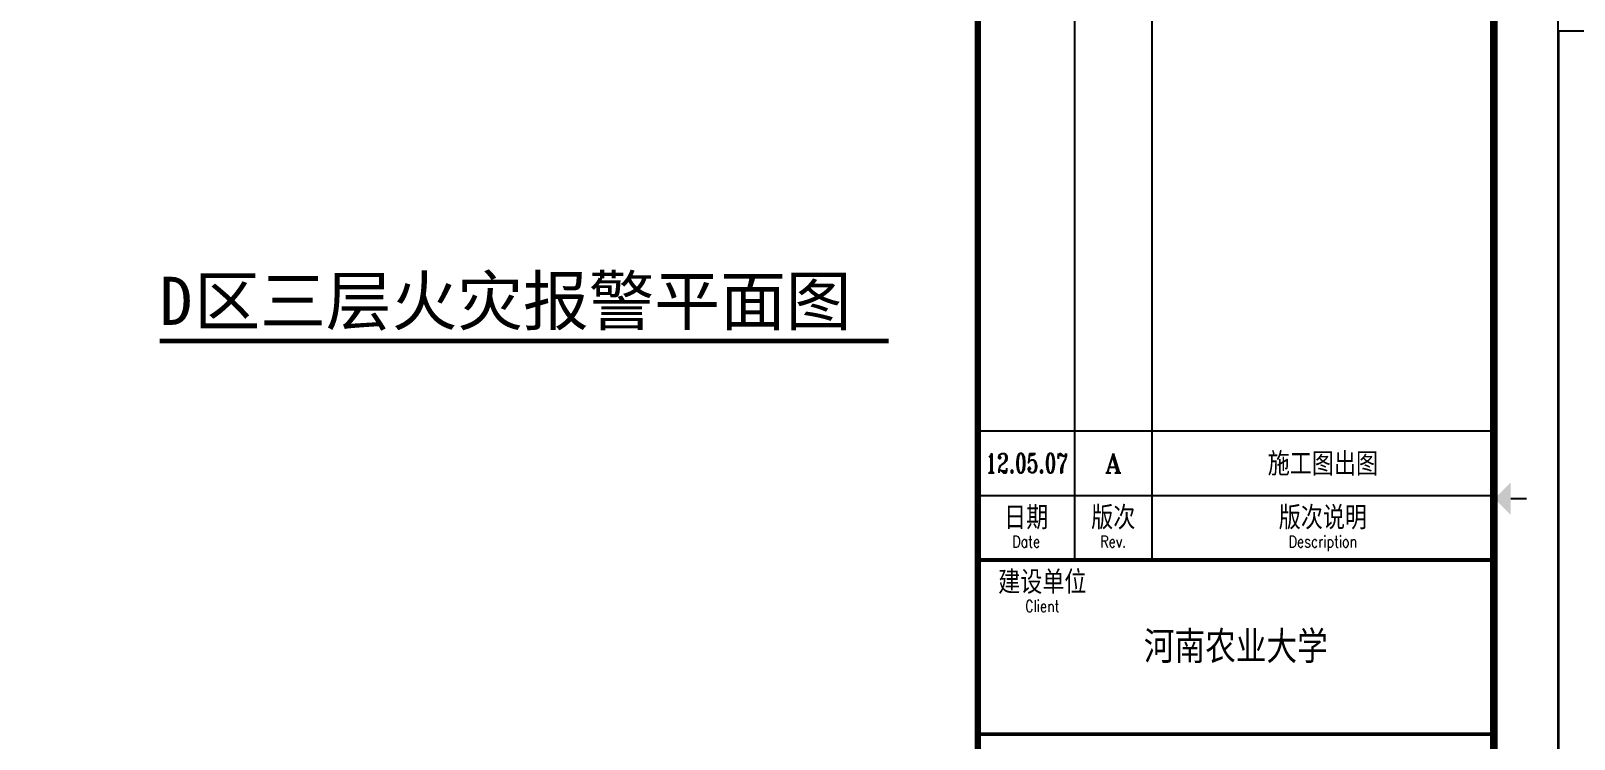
# Model space of a CAD drawing. Extents: x 190999 to 918899, y -200814 to 215286.
# Drawn here: x 642918 to 666844, y 26009 to 36986 of the extents above; entities that cross this region are included whole.
import ezdxf
from ezdxf.enums import TextEntityAlignment as Align

# ---------------------------------------------------------------- set-up
doc = ezdxf.new("R2010")
doc.units = 0
doc.header["$LTSCALE"] = 1000
doc.header["$MEASUREMENT"] = 0
for name, color, linetype in [('DIM_SYMB', 3, 'Continuous'), ('PUB_TEXT', 7, 'Continuous'), ('图框', 189, 'Continuous')]:
    doc.layers.add(name, color=color, linetype=linetype)
doc.styles.add('HT', font='simhei.ttf')
doc.styles.add('TKZ1_tjhts.shx', font='tjromant.shx', dxfattribs={"bigfont": 'tjhts.shx'})
doc.styles.add('TKZ2_tjkts.shx', font='tjromant.shx', dxfattribs={"bigfont": 'tjkts.shx'})

# ---------------------------------------------------------------- blocks, each defined once
blk = doc.blocks.new('TJAD_TK_A0')
at = {"layer": '图框'}
for p, q in [((973, -441.7), (973, 399.3)), ((2162, -441.7), (2162, 399.3)), ((2087, 389.3), (2087, -30.7)), ((2099, 389.3), (2099, -30.7)), ((2072, -10.7), (2152, -10.7)), ((2072, -20.7), (2152, -20.7)), ((2072, -30.7), (2152, -30.7)), ((973, -441.7), (2162, -441.7))]:
    blk.add_line(p, q, dxfattribs=at)
at = {"layer": '图框', "const_width": 1.2}
blk.add_lwpolyline([(2152, -431.7), (2152, 389.3), (998, 389.3), (998, -431.7)], close=True, dxfattribs=at)
at = {"layer": '图框'}
for points, const_width in [([(2072, 389.3), (2072, -431.7)], 1), ([(2154.61, -21.2), (2157.11, -21.2)], 0.3), ([(2072, -30.7), (2152, -30.7)], 0.6), ([(2072, -57.7), (2152, -57.7)], 0.6)]:
    blk.add_lwpolyline(points, dxfattribs=dict(at, const_width=const_width))
blk.add_solid([(2154.61, -23.7), (2154.61, -18.7), (2152.11, -21.2)], dxfattribs=at)
at = {"layer": '图框', "color": 3, "style": 'TKZ1_tjhts.shx', "width": 0.7}
blk.add_text('12.05.07', height=3, dxfattribs=at).set_placement((2079.58, -15.7), align=Align.MIDDLE_CENTER)
at = {"layer": '图框', "color": 3, "style": 'TKZ1_tjhts.shx'}
for s, height, p in [('A', 3, (2093, -15.7)), ('施工图出图', 3.6, (2125.5, -15.83)), ('河南农业大学', 5, (2112, -44.2))]:
    blk.add_text(s, height=height, dxfattribs=at).set_placement(p, align=Align.MIDDLE_CENTER)
at = {"layer": '图框', "style": 'TKZ2_tjkts.shx'}
for s, p in [('日期', (2079.5, -24.16)), ('版次', (2093, -24.16)), ('版次说明', (2125.5, -24.16)), ('建设单位', (2082, -34.16))]:
    blk.add_text(s, height=3.6, dxfattribs=at).set_placement(p, align=Align.MIDDLE_CENTER)
at = {"layer": '图框', "style": 'TKZ2_tjkts.shx', "width": 0.8}
for s, p in [('Date', (2079.5, -27.86)), ('Rev.', (2093, -27.86)), ('Description', (2125.5, -27.86)), ('Client', (2082, -37.86))]:
    blk.add_text(s, height=1.8, dxfattribs=at).set_placement(p, align=Align.MIDDLE_CENTER)

msp = doc.modelspace()

# ---------------------------------------------------------------- linework, layer by layer
at = {"layer": 'DIM_SYMB', "const_width": 70}
msp.add_lwpolyline([(644913.4, 32179), (656217.4, 32179)], dxfattribs=at)

# ---------------------------------------------------------------- block references
at = {"layer": '图框', "xscale": 100, "yscale": 100, "zscale": 100}
msp.add_blockref('TJAD_TK_A0', (450398.6, 31856.8), dxfattribs=at)
at = {"layer": '图框', "xscale": 100, "yscale": 100, "zscale": 100, "rotation": 270}
msp.add_blockref('TJAD_TK_A0', (710768.8, 134286.5), dxfattribs=at)

# ---------------------------------------------------------------- texts
at = {"layer": 'PUB_TEXT', "style": 'HT'}
for s, height, p in [('区三层火灾报警平面图', 746.84, (645453.5, 32428.7)), ('D', 746.8, (644913.4, 32428.7))]:
    msp.add_text(s, height=height, dxfattribs=at).set_placement(p)

doc.saveas('drawing.dxf')
